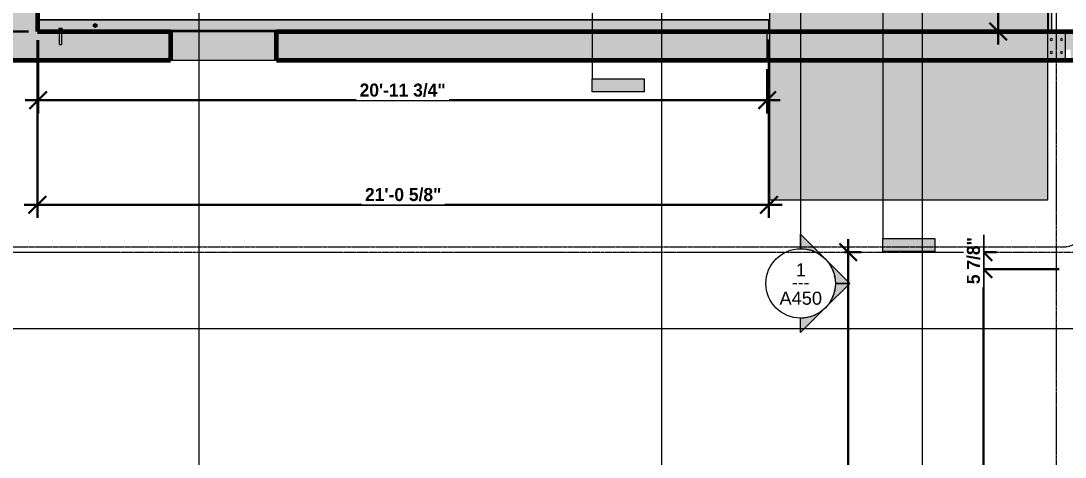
# Model space of a CAD drawing. Header units: inches. Extents: x -3252 to -1813, y 8136 to 9007.
# Drawn here: x -3070 to -2709.5, y 8555.7 to 8706.5 of the extents above; entities that cross this region are included whole.
import ezdxf

# ---------------------------------------------------------------- set-up
doc = ezdxf.new("R2010")
doc.units = ezdxf.units.IN
doc.header["$MEASUREMENT"] = 0
doc.linetypes.add('Dash Dot 3_16_', pattern=[0.3125, 0.1875, -0.0625, 0, -0.0625])
doc.linetypes.add('Grid Line 1_2_', pattern=[0.875, 0.5, -0.125, 0.125, -0.125])
for name, color, linetype, lineweight in [('A-ANNO-DIMS-1', 211, 'Continuous', 30), ('A-ANNO-SYMB-1', 150, 'Dash Dot 3_16_', 9), ('A-FLOR', 192, 'Continuous', 18), ('A-GENM', 5, 'Continuous', 9), ('G-ANNO-SYMB', 111, 'Continuous', 9), ('S-BEAM', 12, 'Continuous', 9), ('S-BEAM-2', 63, 'Continuous', 9), ('S-BEAM-3', 193, 'Continuous', 9), ('S-FNDN', 32, 'Continuous', 18), ('S-FNDN-3', 32, 'Continuous', 60), ('S-FSTN', 2, 'Continuous', 9), ('S-GRID-1', 1, 'Grid Line 1_2_', 9)]:
    doc.layers.add(name, color=color, linetype=linetype, lineweight=lineweight)
for name, color, linetype, lineweight, transparency in [('A-FLOR-1', 192, 'Continuous', 18, 0.4), ('S-FNDN-1', 32, 'Continuous', 18, 0.4), ('S-FNDN-2', 235, 'Continuous', 18, 0.4)]:
    doc.layers.add(name, color=color, linetype=linetype, lineweight=lineweight, transparency=transparency)
doc.styles.add('Arial_1', font='arial.ttf', dxfattribs={"height": 4.5})
doc.styles.add('Century Gothic', font='ufonts.com_century-gothic.ttf', dxfattribs={"height": 4.5})
doc.styles.add('Century Gothic_B', font='GOTHICB.TTF', dxfattribs={"height": 4.5})
doc.dimstyles.new('OD__1_16__Tol__', dxfattribs={"dimscale": 12, "dimtxt": 4.698757, "dimasz": 0.5, "dimexe": 0.375, "dimexo": 0.25, "dimgap": 0.0625, "dimtad": 1, "dimdec": 4, "dimrnd": 0.0625, "dimzin": 3, "dimdsep": 46, "dimlunit": 4, "dimtxsty": 'Century Gothic_B', "dimblk1": 'OBLIQUE', "dimblk2": 'OBLIQUE', "dimsah": 1, "dimcen": 0.09, "dimdle": 0.375, "dimazin": 0, "dimtfac": 1, "dimtdec": 4, "dimtix": 1, "dimtmove": 0, "dimatfit": 3, "dimfxl": 1, "dimtvp": 1, "dimtfill": 1, "dimfrac": 2, "dimtolj": 1, "dimtzin": 0, "dimlwd": 30, "dimlwe": 30, "dimarcsym": 2})
doc.dimstyles.new('OD__1__Tol__', dxfattribs={"dimscale": 12, "dimtxt": 4.698757, "dimasz": 0.5, "dimexe": 0.375, "dimexo": 0.25, "dimgap": 0.0625, "dimtad": 1, "dimdec": 0, "dimzin": 3, "dimdsep": 46, "dimlunit": 4, "dimtxsty": 'Century Gothic_B', "dimblk1": 'OBLIQUE', "dimblk2": 'OBLIQUE', "dimsah": 1, "dimcen": 0.09, "dimdle": 0.375, "dimazin": 0, "dimtfac": 1, "dimtdec": 4, "dimtix": 1, "dimtmove": 0, "dimatfit": 3, "dimfxl": 1, "dimtvp": 1, "dimtfill": 1, "dimfrac": 2, "dimtolj": 1, "dimtzin": 0, "dimlwd": 30, "dimlwe": 30, "dimarcsym": 2})

# ---------------------------------------------------------------- blocks, each defined once
blk = doc.blocks.new('L-Angle - L6X4X1_2-2285424-FRAMING - 1ST FLOOR')
at = {"layer": 'S-BEAM-2'}
for points in [[(-126.19, 2.52), (126.19, 2.52), (126.19, 3.02), (30.19, 2.96), (30.19, 3.02), (-126.19, 3.02), (-126.19, 2.87)], [(30.19, -0.98), (126.19, -0.98), (126.19, -0.48), (-126.19, -0.5), (-126.19, -0.98), (30.06, -0.98)]]:
    blk.add_hatch(color=256, dxfattribs=at).paths.add_polyline_path(points, flags=0)
h = blk.add_hatch(color=256, dxfattribs=at)
h.paths.add_polyline_path([(-126.19, 0.02), (126.19, 0.02), (126.19, 2.52), (-126.19, 2.52)], flags=0)
h.paths.add_polyline_path([(-106.44, 0.47), (-107, 0.79), (-107, 1.44), (-106.44, 1.76), (-105.88, 1.44), (-105.88, 0.79)], flags=0)
h = blk.add_hatch(color=256, dxfattribs=at)
h.paths.add_polyline_path([(-126.19, -0.48), (-119, -0.48), (-119, 0.02), (-126.19, 0.02), (-126.19, -0.33)], flags=0)
h.paths.add_polyline_path([(126.19, -0.48), (126.19, 0.02), (-117.88, 0.02), (-117.88, -0.48), (82.28, -0.48)], flags=0)
at = {"layer": 'S-BEAM'}
for p, q in [((-126.19, 3.02), (126.19, 3.02)), ((-126.19, 3.02), (-126.19, 2.52)), ((-126.06, 3.02), (-126.19, 3.02)), ((-126.19, 2.52), (-126.19, 0.02)), ((-126.19, 0.02), (-126.19, -0.48)), ((-66.06, 3.02), (-126.06, 3.02)), ((-65.94, 3.02), (-66.06, 3.02)), ((30.06, 3.02), (-65.94, 3.02)), ((30.19, 3.02), (30.06, 3.02)), ((126.19, 3.02), (30.19, 3.02)), ((126.19, 3.01), (126.19, 3.02)), ((126.19, 2.52), (126.19, 3.01)), ((126.19, 0.02), (126.19, 2.52)), ((126.19, -0.48), (126.19, 0.02)), ((-126.19, -0.48), (126.19, -0.48)), ((-126.19, -0.48), (-126.19, -0.98)), ((-80.44, -0.98), (-126.19, -0.98)), ((-43.81, -0.98), (-80.44, -0.98)), ((126.19, -0.98), (-43.81, -0.98)), ((126.19, -0.98), (126.19, -0.48))]:
    blk.add_line(p, q, dxfattribs=at)
blk = doc.blocks.new('051200 - Structural Steel Framing - Base Plate - 4 holes - 2-1954473-FRAMING - 1ST FLOOR')
at = {"layer": 'A-GENM'}
for centre, start, end in [((-1.25, 3.05), 0, 180), ((-1.25, 3.05), 180, 360), ((2.25, 3.05), 0, 180), ((2.25, 3.05), 180, 360), ((-1.25, -1.45), 0, 180), ((-1.25, -1.45), 180, 360), ((2.25, -1.45), 0, 180), ((2.25, -1.45), 180, 360)]:
    blk.add_arc(centre, 0.375, start, end, dxfattribs=at)
at = {"layer": 'S-BEAM'}
for p, q in [((-2.5, -4.2), (-2.5, 5.8)), ((-2.5, 5.8), (3.5, 5.8)), ((3.5, 5.8), (3.5, -4.2)), ((3.5, -4.2), (-2.5, -4.2))]:
    blk.add_line(p, q, dxfattribs=at)
blk = doc.blocks.new('LVL-Laminated Veneer Lumber - 1 1_8_ X 9 1_2_ RIM BOARD-2284239-FRAMING - 1ST FLOOR')
at = {"layer": 'S-BEAM-3'}
blk.add_hatch(color=256, dxfattribs=at).paths.add_polyline_path([(81.75, -0.56), (81.75, 0.56), (-82, 0.56), (-82, -0.56), (81, -0.56)], flags=0)
at = {"layer": 'S-BEAM'}
for p, q in [((-82.86, 0.56), (-82.86, -0.56)), ((-82.86, 0.56), (-82, 0.56)), ((-82, 0.56), (81.75, 0.56)), ((-82.86, -0.56), (-82, -0.56)), ((-82, -0.56), (81.75, -0.56))]:
    blk.add_line(p, q, dxfattribs=at)
blk = doc.blocks.new('050523 - W_P_C - Fastenings - Lag Bolt or Thru Bolt - 3_4_ x 5_-2254116-FRAMING - 1ST FLOOR')
at = {"layer": 'A-GENM'}
for points in [[(-3056.66, 8703.32), (-3056.34, 8703.32), (-3056.34, 8703.82), (-3056.9, 8703.82), (-3056.9, 8703.32)], [(-3056.01, 8703.32), (-3055.77, 8703.32), (-3055.77, 8703.82), (-3056.34, 8703.82), (-3056.34, 8703.32), (-3056.07, 8703.32)]]:
    blk.add_hatch(color=256, dxfattribs=at).paths.add_polyline_path(points, flags=0)
for p, q in [((-3056.34, 8703.82), (-3056.9, 8703.82)), ((-3056.9, 8703.82), (-3056.9, 8703.32)), ((-3055.77, 8703.82), (-3056.34, 8703.82)), ((-3056.34, 8703.82), (-3056.34, 8703.32)), ((-3055.77, 8703.82), (-3055.77, 8703.32))]:
    blk.add_line(p, q, dxfattribs=at)
at = {"layer": 'S-FSTN'}
for p, q in [((-3056.71, 8698.32), (-3056.71, 8702.82)), ((-3055.96, 8702.82), (-3055.96, 8698.32)), ((-3056.71, 8698.32), (-3055.96, 8698.32))]:
    blk.add_line(p, q, dxfattribs=at)
blk = doc.blocks.new('050523 - W_P_C - Fastenings - Lag Bolt or Thru Bolt - 3_4_ x 2_-2254118-FRAMING - 1ST FLOOR')
at = {"layer": 'A-GENM'}
blk.add_hatch(color=256, dxfattribs=at).paths.add_polyline_path([(0, 0.65), (0.56, 0.32), (0.56, -0.32), (0, -0.65), (-0.56, -0.32), (-0.56, 0.32)], flags=0)
for p, q in [((0, 0.65), (-0.56, 0.32)), ((-0.56, 0.32), (-0.56, -0.32)), ((0.56, 0.32), (0, 0.65)), ((0.56, -0.32), (0.56, 0.32)), ((-0.56, -0.32), (0, -0.65)), ((0, -0.65), (0.56, -0.32))]:
    blk.add_line(p, q, dxfattribs=at)
blk = doc.blocks.new('Section - Section Head - Filled-22785-FRAMING - 1ST FLOOR')
at = {"layer": 'G-ANNO-SYMB'}
h = blk.add_hatch(color=256, dxfattribs=at)
edge = h.paths.add_edge_path(flags=0)
edge.add_line((-0.4268, 0.1768), (-0.25, 0.3536))
edge.add_line((-0.25, 0.3536), (-0.25, 0.25))
edge.add_arc((-0.25, 0), 0.25, 90, 135)
h = blk.add_hatch(color=256, dxfattribs=at)
edge = h.paths.add_edge_path(flags=0)
edge.add_arc((-0.25, 0), 0.25, 45, 90)
edge.add_line((-0.25, 0.25), (-0.25, 0.3536))
edge.add_line((-0.25, 0.3536), (-0.0732, 0.1768))
h = blk.add_hatch(color=256, dxfattribs=at)
edge = h.paths.add_edge_path(flags=0)
edge.add_arc((-0.25, 0), 0.2503, 137.9216, 180)
edge.add_line((-0.5003, 0), (-0.6036, 0))
edge.add_line((-0.6036, 0), (-0.4358, 0.1678))
h = blk.add_hatch(color=256, dxfattribs=at)
edge = h.paths.add_edge_path(flags=0)
edge.add_line((-0.0642, 0.1678), (0.1036, 0))
edge.add_line((0.1036, 0), (0.0003, 0))
edge.add_arc((-0.25, 0), 0.2503, 0, 42.0784)
for p, q in [((-0.25, 0.3536), (-0.4268, 0.1768)), ((-0.25, 0.25), (-0.25, 0.3536)), ((-0.0732, 0.1768), (-0.25, 0.3536)), ((-0.25, 0.3536), (-0.25, 0.25)), ((-0.4358, 0.1678), (-0.6036, 0)), ((0.1036, 0), (-0.0642, 0.1678)), ((-0.6036, 0), (-0.5003, 0)), ((0.0003, 0), (0.1036, 0))]:
    blk.add_line(p, q, dxfattribs=at)
for centre, radius, start, end in [((-0.2503, 0), 0.25, 360, 180), ((-0.25, 0), 0.25, 90, 135), ((-0.25, 0), 0.25, 45, 90), ((-0.25, 0), 0.2503, 137.9216, 180), ((-0.25, 0), 0.2503, 0, 42.0784), ((-0.2503, 0), 0.25, 180, 360)]:
    blk.add_arc(centre, radius, start, end, dxfattribs=at)
blk = doc.blocks.new('_Oblique')
at = {"color": 0, "linetype": 'ByBlock', "lineweight": -2}
blk.add_line((-0.5, -0.5), (0.5, 0.5), dxfattribs=at)
blk = doc.blocks.new('DIMBLOCK1-FRAMING - 1ST FLOOR')
at = {"layer": 'A-ANNO-DIMS-1', "color": 0, "lineweight": 30, "transparency": 16777216}
for p, q in [((-2784.42, 8430.07), (-2784.42, 8631.07)), ((-2785.66, 8626.57), (-2779.92, 8626.57)), ((-2785.66, 8434.57), (-2779.92, 8434.57))]:
    blk.add_line(p, q, dxfattribs=at)
at = {"layer": 'Defpoints', "color": 0, "transparency": 16777216}
for p in [(-2788.66, 8626.57), (-2784.42, 8626.57), (-2788.66, 8434.57)]:
    blk.add_point(p, dxfattribs=at)
at = {"layer": 'A-ANNO-DIMS-1', "color": 0, "lineweight": 30, "transparency": 16777216, "xscale": 5.999999999999999, "yscale": 5.999999999999999, "zscale": 5.999999999999999}
for p, rotation in [((-2784.42, 8626.57), 90), ((-2784.42, 8434.57), 270)]:
    blk.add_blockref('_Oblique', p, dxfattribs=dict(at, rotation=rotation))
at = {"layer": 'A-ANNO-DIMS-1', "color": 0, "transparency": 16777216, "insert": (-2787.53, 8530.57), "char_height": 4.5, "attachment_point": 5, "rotation": 90, "style": 'Century Gothic_B', "bg_fill": 3, "box_fill_scale": 1.25, "bg_fill_color": 256, "bg_fill_true_color": 13158600, "bg_fill_transparency": 0}
blk.add_mtext('\\A1;16\'-0"', dxfattribs=at)
blk = doc.blocks.new('DIMBLOCK6-FRAMING - 1ST FLOOR')
at = {"layer": 'A-ANNO-DIMS-1', "color": 0, "lineweight": 30, "transparency": 16777216}
for p, q in [((-2732.62, 8698.32), (-2732.62, 8871.07)), ((-2733.86, 8866.57), (-2728.12, 8866.57)), ((-2733.86, 8702.82), (-2728.12, 8702.82))]:
    blk.add_line(p, q, dxfattribs=at)
at = {"layer": 'Defpoints', "color": 0, "transparency": 16777216}
for p in [(-2736.86, 8866.57), (-2732.62, 8866.57), (-2736.86, 8702.82)]:
    blk.add_point(p, dxfattribs=at)
at = {"layer": 'A-ANNO-DIMS-1', "color": 0, "lineweight": 30, "transparency": 16777216, "xscale": 5.999999999999999, "yscale": 5.999999999999999, "zscale": 5.999999999999999}
for p, rotation in [((-2732.62, 8866.57), 90), ((-2732.62, 8702.82), 270)]:
    blk.add_blockref('_Oblique', p, dxfattribs=dict(at, rotation=rotation))
at = {"layer": 'A-ANNO-DIMS-1', "color": 0, "transparency": 16777216, "insert": (-2736.08, 8784.69), "char_height": 4.5, "attachment_point": 5, "rotation": 90, "style": 'Century Gothic_B', "bg_fill": 3, "box_fill_scale": 1.25, "bg_fill_color": 256, "bg_fill_true_color": 13158600, "bg_fill_transparency": 0}
blk.add_mtext('\\A1;13\'-7 3/4"', dxfattribs=at)
blk = doc.blocks.new('DIMBLOCK13-FRAMING - 1ST FLOOR')
at = {"layer": 'A-ANNO-DIMS-1', "color": 0, "lineweight": 30, "transparency": 16777216}
for p, q in [((-2737.61, 8422.38), (-2737.61, 8625.18)), ((-2711.46, 8620.68), (-2742.11, 8620.68)), ((-2711.46, 8426.88), (-2742.11, 8426.88))]:
    blk.add_line(p, q, dxfattribs=at)
at = {"layer": 'Defpoints', "color": 0, "transparency": 16777216}
for p in [(-2737.61, 8620.68), (-2708.46, 8620.68), (-2708.46, 8426.88)]:
    blk.add_point(p, dxfattribs=at)
at = {"layer": 'A-ANNO-DIMS-1', "color": 0, "lineweight": 30, "transparency": 16777216, "xscale": 5.999999999999999, "yscale": 5.999999999999999, "zscale": 5.999999999999999}
for p, rotation in [((-2737.61, 8620.68), 90), ((-2737.61, 8426.88), 270)]:
    blk.add_blockref('_Oblique', p, dxfattribs=dict(at, rotation=rotation))
at = {"layer": 'A-ANNO-DIMS-1', "color": 0, "transparency": 16777216, "insert": (-2741.07, 8523.78), "char_height": 4.5, "attachment_point": 5, "rotation": 90, "style": 'Century Gothic_B', "bg_fill": 3, "box_fill_scale": 1.25, "bg_fill_color": 256, "bg_fill_true_color": 13158600, "bg_fill_transparency": 0}
blk.add_mtext('\\A1;16\'-1 13/16"', dxfattribs=at)
blk = doc.blocks.new('DIMBLOCK14-FRAMING - 1ST FLOOR')
at = {"layer": 'A-ANNO-DIMS-1', "color": 0, "lineweight": 30, "transparency": 16777216}
for p, q in [((-2737.61, 8626.57), (-2737.61, 8632.57)), ((-2738.85, 8626.57), (-2733.11, 8626.57)), ((-2737.61, 8620.68), (-2737.61, 8626.57)), ((-2711.46, 8620.68), (-2742.11, 8620.68)), ((-2737.61, 8620.68), (-2737.61, 8614.68))]:
    blk.add_line(p, q, dxfattribs=at)
at = {"layer": 'Defpoints', "color": 0, "transparency": 16777216}
blk.add_point((-2708.46, 8620.68), dxfattribs=at)
at = {"layer": 'A-ANNO-DIMS-1', "color": 0, "lineweight": 30, "transparency": 16777216, "xscale": 5.999999999999999, "yscale": 5.999999999999999, "zscale": 5.999999999999999}
for p, rotation in [((-2737.61, 8626.57), 270), ((-2737.61, 8620.68), 90)]:
    blk.add_blockref('_Oblique', p, dxfattribs=dict(at, rotation=rotation))
at = {"layer": 'A-ANNO-DIMS-1', "color": 0, "transparency": 16777216, "insert": (-2741.07, 8623.62), "char_height": 4.5, "attachment_point": 5, "rotation": 90, "style": 'Century Gothic_B', "bg_fill": 3, "box_fill_scale": 1.25, "bg_fill_color": 256, "bg_fill_true_color": 13158600, "bg_fill_transparency": 0}
blk.add_mtext('\\A1;5 7/8"', dxfattribs=at)
at = {"layer": 'Defpoints', "color": 0, "transparency": 16777216}
for p in [(-2741.85, 8626.57), (-2737.61, 8626.57)]:
    blk.add_point(p, dxfattribs=at)
blk = doc.blocks.new('DIMBLOCK16-FRAMING - 1ST FLOOR')
at = {"layer": 'A-ANNO-DIMS-1', "color": 0, "lineweight": 30, "transparency": 16777216}
for p, q in [((-3064.09, 8699.82), (-3064.09, 8674.55)), ((-2812.34, 8689.82), (-2812.34, 8674.55)), ((-2807.84, 8679.05), (-3068.59, 8679.05))]:
    blk.add_line(p, q, dxfattribs=at)
at = {"layer": 'Defpoints', "color": 0, "transparency": 16777216}
for p in [(-3064.09, 8702.82), (-2812.34, 8692.82), (-3064.09, 8679.05)]:
    blk.add_point(p, dxfattribs=at)
at = {"layer": 'A-ANNO-DIMS-1', "color": 0, "lineweight": 30, "transparency": 16777216, "xscale": 5.999999999999999, "yscale": 5.999999999999999, "zscale": 5.999999999999999, "rotation": 180}
blk.add_blockref('_Oblique', (-3064.09, 8679.05), dxfattribs=at)
at = {"layer": 'A-ANNO-DIMS-1', "color": 0, "lineweight": 30, "transparency": 16777216, "xscale": 5.999999999999999, "yscale": 5.999999999999999, "zscale": 5.999999999999999}
blk.add_blockref('_Oblique', (-2812.34, 8679.05), dxfattribs=at)
at = {"layer": 'A-ANNO-DIMS-1', "color": 0, "transparency": 16777216, "insert": (-2938.21, 8682.52), "char_height": 4.5, "attachment_point": 5, "style": 'Century Gothic_B', "bg_fill": 3, "box_fill_scale": 1.25, "bg_fill_color": 256, "bg_fill_true_color": 13158600, "bg_fill_transparency": 0}
blk.add_mtext('\\A1;20\'-11 3/4"', dxfattribs=at)
blk = doc.blocks.new('DIMBLOCK17-FRAMING - 1ST FLOOR')
at = {"layer": 'A-ANNO-DIMS-1', "color": 0, "lineweight": 30, "transparency": 16777216}
for p, q in [((-3064.34, 8699.82), (-3064.34, 8638.45)), ((-2811.71, 8700.07), (-2811.71, 8638.45)), ((-2807.21, 8642.95), (-3068.84, 8642.95))]:
    blk.add_line(p, q, dxfattribs=at)
at = {"layer": 'Defpoints', "color": 0, "transparency": 16777216}
for p in [(-3064.34, 8702.82), (-2811.71, 8703.07), (-3064.34, 8642.95)]:
    blk.add_point(p, dxfattribs=at)
at = {"layer": 'A-ANNO-DIMS-1', "color": 0, "lineweight": 30, "transparency": 16777216, "xscale": 5.999999999999999, "yscale": 5.999999999999999, "zscale": 5.999999999999999, "rotation": 180}
blk.add_blockref('_Oblique', (-3064.34, 8642.95), dxfattribs=at)
at = {"layer": 'A-ANNO-DIMS-1', "color": 0, "lineweight": 30, "transparency": 16777216, "xscale": 5.999999999999999, "yscale": 5.999999999999999, "zscale": 5.999999999999999}
blk.add_blockref('_Oblique', (-2811.71, 8642.95), dxfattribs=at)
at = {"layer": 'A-ANNO-DIMS-1', "color": 0, "transparency": 16777216, "insert": (-2938.02, 8646.41), "char_height": 4.5, "attachment_point": 5, "style": 'Century Gothic_B', "bg_fill": 3, "box_fill_scale": 1.25, "bg_fill_color": 256, "bg_fill_true_color": 13158600, "bg_fill_transparency": 0}
blk.add_mtext('\\A1;21\'-0 5/8"', dxfattribs=at)
blk = doc.blocks.new('DIMBLOCK18-FRAMING - 1ST FLOOR')
at = {"layer": 'A-ANNO-DIMS-1', "color": 0, "lineweight": 30, "transparency": 16777216}
for p, q in [((-3092.22, 8698.32), (-3092.22, 8871.07)), ((-3067.34, 8866.57), (-3096.72, 8866.57)), ((-3067.34, 8702.82), (-3096.72, 8702.82))]:
    blk.add_line(p, q, dxfattribs=at)
at = {"layer": 'Defpoints', "color": 0, "transparency": 16777216}
for p in [(-3092.22, 8866.57), (-3064.34, 8866.57), (-3064.34, 8702.82)]:
    blk.add_point(p, dxfattribs=at)
at = {"layer": 'A-ANNO-DIMS-1', "color": 0, "lineweight": 30, "transparency": 16777216, "xscale": 5.999999999999999, "yscale": 5.999999999999999, "zscale": 5.999999999999999}
for p, rotation in [((-3092.22, 8866.57), 90), ((-3092.22, 8702.82), 270)]:
    blk.add_blockref('_Oblique', p, dxfattribs=dict(at, rotation=rotation))
at = {"layer": 'A-ANNO-DIMS-1', "color": 0, "transparency": 16777216, "insert": (-3095.68, 8784.69), "char_height": 4.5, "attachment_point": 5, "rotation": 90, "style": 'Century Gothic_B', "bg_fill": 3, "box_fill_scale": 1.25, "bg_fill_color": 256, "bg_fill_true_color": 13158600, "bg_fill_transparency": 0}
blk.add_mtext('\\A1;13\'-7 3/4"', dxfattribs=at)
blk = doc.blocks.new('Detail View - 3_32_ x 3_8_-54337-FRAMING - 1ST FLOOR')
at = {"layer": 'G-ANNO-SYMB'}
blk.add_hatch(color=256, dxfattribs=at).paths.add_polyline_path([(0, 0.375), (0, 0), (-0.09375, 0), (-0.09375, 0.375)], flags=0)
for p, q in [((0, 0.375), (-0.09375, 0.375)), ((-0.09375, 0.375), (-0.09375, 0)), ((0, 0), (0, 0.375)), ((-0.09375, 0), (0, 0))]:
    blk.add_line(p, q, dxfattribs=at)
blk = doc.blocks.new('Section - 3_32_ x 3_8_-54337-FRAMING - 1ST FLOOR')
at = {"layer": 'G-ANNO-SYMB'}
blk.add_hatch(color=256, dxfattribs=at).paths.add_polyline_path([(0, 0.375), (0, 0), (-0.09375, 0), (-0.09375, 0.375)], flags=0)
for p, q in [((0, 0.375), (-0.09375, 0.375)), ((-0.09375, 0.375), (-0.09375, 0)), ((0, 0), (0, 0.375)), ((-0.09375, 0), (0, 0))]:
    blk.add_line(p, q, dxfattribs=at)

msp = doc.modelspace()

# ---------------------------------------------------------------- hatches: boundary and pattern name
at = {"layer": 'A-FLOR-1'}
h = msp.add_hatch(color=256, dxfattribs=at)
h.paths.add_polyline_path([(-2811.58668, 8644.56938), (-2715.58668, 8644.56938), (-2715.58668, 8692.81938), (-2811.58668, 8692.81938)], flags=0)
h.paths.add_polyline_path([(-2715.58668, 8702.81938), (-2715.58668, 8866.31938), (-2718.33668, 8866.30422), (-2718.33668, 8862.56938), (-2811.58668, 8862.56938), (-2811.58668, 8702.81938), (-2719.40322, 8702.81938)], flags=0)
msp.add_hatch(color=256, dxfattribs=at).paths.add_polyline_path([(-2728.4846, 8692.81938), (-2715.58668, 8692.81938), (-2715.58668, 8702.81938), (-2811.58668, 8702.81938), (-2811.58668, 8692.81938), (-2746.64737, 8692.81938)], flags=0)
at = {"layer": 'S-FNDN-1'}
h = msp.add_hatch(color=256, dxfattribs=at)
h.paths.add_polyline_path([(-3074.33668, 8692.81938), (-3064.33668, 8692.81938), (-3064.33668, 8725.31938), (-3074.33668, 8725.31938), (-3074.33668, 8702.81938)], flags=0)
h.paths.add_polyline_path([(-3074.33668, 8843.81938), (-3064.33668, 8843.81938), (-3064.33668, 8876.56938), (-3074.33668, 8876.56938), (-3074.33668, 8856.29567)], flags=0)
h = msp.add_hatch(color=256, dxfattribs=at)
h.paths.add_polyline_path([(-3064.33668, 8692.81938), (-3018.33668, 8692.81938), (-3018.33668, 8702.81938), (-3055.96168, 8702.81938), (-3055.97446, 8698.31938), (-3056.71168, 8698.31938), (-3056.71168, 8702.81938), (-3064.33668, 8702.81938), (-3064.33668, 8698.31938)], flags=0)
h.paths.add_polyline_path([(-2620.33668, 8692.81938), (-2620.33668, 8696.44438), (-2621.96168, 8696.44438), (-2621.96168, 8692.81938)], flags=0)
h.paths.add_polyline_path([(-2627.21168, 8692.81938), (-2627.21168, 8700.56938), (-2621.96168, 8700.56938), (-2621.96168, 8699.94438), (-2620.33668, 8699.94438), (-2620.33668, 8702.81938), (-2657.08668, 8702.81938), (-2657.08668, 8699.94438), (-2645.08668, 8699.94438), (-2645.08668, 8696.44438), (-2655.95262, 8696.44438), (-2655.95262, 8692.81938), (-2641.70262, 8692.81938), (-2641.70262, 8696.56938), (-2639.95262, 8696.56938), (-2639.95262, 8692.81938), (-2637.67074, 8692.81938)], flags=0)
h.paths.add_polyline_path([(-2907.71168, 8692.81938), (-2811.58668, 8692.81938), (-2811.58668, 8702.81938), (-2981.71168, 8702.81938), (-2981.71168, 8692.81938), (-2907.83668, 8692.81938)], flags=0)
h.paths.add_polyline_path([(-2715.58668, 8692.81938), (-2715.46168, 8692.81938), (-2715.46168, 8702.81938), (-2715.58668, 8702.81938), (-2715.58668, 8693.57893)], flags=0)
h.paths.add_polyline_path([(-2709.46168, 8692.81938), (-2709.33668, 8692.81938), (-2709.33668, 8696.56938), (-2707.58668, 8696.56938), (-2707.58668, 8692.81938), (-2705.70262, 8692.81938), (-2705.70262, 8696.56938), (-2703.95262, 8696.56938), (-2703.95262, 8692.81938), (-2693.71168, 8692.81938), (-2693.71168, 8696.44438), (-2697.32762, 8696.44438), (-2697.32762, 8699.94438), (-2693.71168, 8699.94438), (-2693.71168, 8702.81938), (-2709.46168, 8702.81938), (-2709.46168, 8693.36626)], flags=0)
h = msp.add_hatch(color=256, dxfattribs=at)
h.paths.add_polyline_path([(-2710.71168, 8695.19438), (-2710.61463, 8695.20716), (-2710.52418, 8695.24462), (-2710.44652, 8695.30422), (-2710.38692, 8695.38188), (-2710.34946, 8695.47232), (-2710.33668, 8695.56938), (-2710.34946, 8695.66644), (-2710.38692, 8695.75688), (-2710.44652, 8695.83455), (-2710.52418, 8695.89414), (-2710.61463, 8695.9316), (-2710.71168, 8695.94438), (-2710.80874, 8695.9316), (-2710.89918, 8695.89414), (-2710.97685, 8695.83455), (-2711.03644, 8695.75688), (-2711.07391, 8695.66644), (-2711.08526, 8695.55855), (-2711.07391, 8695.47232), (-2711.03644, 8695.38188), (-2710.97685, 8695.30422), (-2710.89918, 8695.24462), (-2710.80874, 8695.20716)], flags=0)
h.paths.add_polyline_path([(-2714.21168, 8695.19438), (-2714.11463, 8695.20716), (-2714.02418, 8695.24462), (-2713.94652, 8695.30422), (-2713.88692, 8695.38188), (-2713.84946, 8695.47232), (-2713.83668, 8695.56938), (-2713.84946, 8695.66644), (-2713.88692, 8695.75688), (-2713.94652, 8695.83455), (-2714.02418, 8695.89414), (-2714.11463, 8695.9316), (-2714.21168, 8695.94438), (-2714.30874, 8695.9316), (-2714.39918, 8695.89414), (-2714.47685, 8695.83455), (-2714.53644, 8695.75688), (-2714.57391, 8695.66644), (-2714.58668, 8695.56938), (-2714.57391, 8695.47232), (-2714.53644, 8695.38188), (-2714.47685, 8695.30422), (-2714.39918, 8695.24462), (-2714.30874, 8695.20716)], flags=0)
h.paths.add_polyline_path([(-3056.33668, 8698.31938), (-3055.96168, 8698.31938), (-3055.97446, 8702.81938), (-3056.71168, 8702.81938), (-3056.69891, 8698.31938), (-3056.43374, 8698.31938)], flags=0)
h.paths.add_polyline_path([(-2710.71168, 8699.69438), (-2710.61463, 8699.70716), (-2710.52418, 8699.74462), (-2710.40302, 8699.86091), (-2710.38692, 8699.88188), (-2710.34946, 8699.97232), (-2710.33668, 8700.06938), (-2710.34946, 8700.16644), (-2710.38692, 8700.25688), (-2710.44652, 8700.33455), (-2710.52418, 8700.39414), (-2710.61463, 8700.4316), (-2710.71168, 8700.44438), (-2710.80874, 8700.4316), (-2710.89918, 8700.39414), (-2710.97685, 8700.33455), (-2711.03644, 8700.25688), (-2711.07391, 8700.16644), (-2711.08668, 8700.06938), (-2711.07391, 8699.97232), (-2711.03644, 8699.88188), (-2710.97685, 8699.80422), (-2710.89918, 8699.74462), (-2710.80874, 8699.70716)], flags=0)
h.paths.add_polyline_path([(-2714.21168, 8699.69438), (-2714.11463, 8699.70716), (-2714.02418, 8699.74462), (-2713.94652, 8699.80422), (-2713.88692, 8699.88188), (-2713.84946, 8699.97232), (-2713.83668, 8700.06938), (-2713.84946, 8700.16644), (-2713.88692, 8700.25688), (-2713.94652, 8700.33455), (-2714.02418, 8700.39414), (-2714.11463, 8700.4316), (-2714.21168, 8700.44438), (-2714.30874, 8700.4316), (-2714.39918, 8700.39414), (-2714.47685, 8700.33455), (-2714.53644, 8700.25688), (-2714.57391, 8700.16644), (-2714.58668, 8700.06938), (-2714.57391, 8699.97232), (-2714.53644, 8699.88188), (-2714.47685, 8699.80422), (-2714.39918, 8699.74462), (-2714.30874, 8699.70716)], flags=0)
h = msp.add_hatch(color=256, dxfattribs=at)
h.paths.add_polyline_path([(-2709.46168, 8692.81938), (-2709.46168, 8702.81938), (-2715.46168, 8702.81938), (-2715.46168, 8692.81938), (-2710.32183, 8692.81938)], flags=0)
h.paths.add_polyline_path([(-2710.71168, 8695.19438), (-2710.80874, 8695.20716), (-2710.89918, 8695.24462), (-2710.97685, 8695.30422), (-2711.03644, 8695.38188), (-2711.07391, 8695.47232), (-2711.08668, 8695.56938), (-2711.07391, 8695.66644), (-2711.03644, 8695.75688), (-2710.97685, 8695.83455), (-2710.89918, 8695.89414), (-2710.80874, 8695.9316), (-2710.71168, 8695.94438), (-2710.61463, 8695.9316), (-2710.52418, 8695.89414), (-2710.44652, 8695.83455), (-2710.38692, 8695.75688), (-2710.34946, 8695.66644), (-2710.33668, 8695.56938), (-2710.34946, 8695.47232), (-2710.38692, 8695.38188), (-2710.44652, 8695.30422), (-2710.52418, 8695.24462), (-2710.61463, 8695.20716)], flags=0)
h.paths.add_polyline_path([(-2714.21168, 8695.19438), (-2714.30874, 8695.20716), (-2714.39918, 8695.24462), (-2714.47685, 8695.30422), (-2714.53644, 8695.38188), (-2714.57391, 8695.47232), (-2714.58668, 8695.56938), (-2714.57391, 8695.66644), (-2714.53644, 8695.75688), (-2714.47685, 8695.83455), (-2714.39918, 8695.89414), (-2714.30874, 8695.9316), (-2714.21168, 8695.94438), (-2714.11463, 8695.9316), (-2714.02418, 8695.89414), (-2713.94652, 8695.83455), (-2713.88692, 8695.75688), (-2713.84946, 8695.66644), (-2713.83668, 8695.56938), (-2713.84946, 8695.47232), (-2713.88692, 8695.38188), (-2713.94652, 8695.30422), (-2714.02418, 8695.24462), (-2714.11463, 8695.20716)], flags=0)
h.paths.add_polyline_path([(-2710.71168, 8699.69438), (-2710.80874, 8699.70716), (-2710.89918, 8699.74462), (-2710.97685, 8699.80422), (-2711.03644, 8699.88188), (-2711.07391, 8699.97232), (-2711.08668, 8700.06938), (-2711.07391, 8700.16644), (-2711.03644, 8700.25688), (-2710.97685, 8700.33455), (-2710.89918, 8700.39414), (-2710.80874, 8700.4316), (-2710.71168, 8700.44438), (-2710.61463, 8700.4316), (-2710.52418, 8700.39414), (-2710.44652, 8700.33455), (-2710.38692, 8700.25688), (-2710.34946, 8700.16644), (-2710.33668, 8700.06938), (-2710.34946, 8699.97232), (-2710.40302, 8699.86091), (-2710.44652, 8699.80422), (-2710.52418, 8699.74462), (-2710.61463, 8699.70716)], flags=0)
h.paths.add_polyline_path([(-2714.21168, 8699.69438), (-2714.30874, 8699.70716), (-2714.39918, 8699.74462), (-2714.47685, 8699.80422), (-2714.53644, 8699.88188), (-2714.57391, 8699.97232), (-2714.58668, 8700.06938), (-2714.57391, 8700.16644), (-2714.53644, 8700.25688), (-2714.47685, 8700.33455), (-2714.39918, 8700.39414), (-2714.30874, 8700.4316), (-2714.21168, 8700.44438), (-2714.11463, 8700.4316), (-2714.02418, 8700.39414), (-2713.94652, 8700.33455), (-2713.88692, 8700.25688), (-2713.84946, 8700.16644), (-2713.83668, 8700.06938), (-2713.84946, 8699.97232), (-2713.88692, 8699.88188), (-2713.94652, 8699.80422), (-2714.02418, 8699.74462), (-2714.11463, 8699.70716)], flags=0)
at = {"layer": 'S-FNDN-2'}
msp.add_hatch(color=256, dxfattribs=at).paths.add_polyline_path([(-3003.83668, 8692.81938), (-2981.71168, 8692.81938), (-2981.71168, 8702.81938), (-3018.33668, 8702.81938), (-3018.33668, 8692.81938), (-3003.96168, 8692.81938)], flags=0)

# ---------------------------------------------------------------- linework, layer by layer
at = {"layer": 'A-FLOR'}
for p, q in [((-2715.58668, 8866.31938), (-2715.58668, 8644.56938)), ((-2811.58668, 8862.58148), (-2811.58668, 8644.56938)), ((-2715.58668, 8644.56938), (-2811.58668, 8644.56938))]:
    msp.add_line(p, q, dxfattribs=at)
at = {"layer": 'G-ANNO-SYMB'}
for p, q in [((-3008.54874, 8968.13152), (-3008.54874, 8164.51398)), ((-3008.54874, 8968.13152), (-3008.54874, 8164.51398)), ((-2848.79874, 8968.13152), (-2848.79874, 8164.51398)), ((-2758.79874, 8968.13152), (-2758.79874, 8164.51398)), ((-2772.44733, 8908.09211), (-2772.44733, 8631.30239)), ((-2800.79874, 8769.60162), (-2800.79874, 8627.75652)), ((-3223.11872, 8600.16698), (-1841.83929, 8600.16698))]:
    msp.add_line(p, q, dxfattribs=at)
at = {"layer": 'S-FNDN'}
for p, q in [((-3018.33668, 8702.81938), (-2981.71168, 8702.81938)), ((-2812.33668, 8692.81938), (-2812.33668, 8702.81938)), ((-2693.46168, 8692.81938), (-3018.33668, 8692.81938))]:
    msp.add_line(p, q, dxfattribs=at)
at = {"layer": 'S-FNDN-3'}
for p, q in [((-3064.33668, 8725.31938), (-3064.33668, 8702.81938)), ((-3064.33668, 8702.81938), (-3018.33668, 8702.81938)), ((-3018.33668, 8702.81938), (-3018.33668, 8692.81938)), ((-2981.71168, 8702.81938), (-2693.71168, 8702.81938)), ((-2981.71168, 8692.81938), (-2981.71168, 8702.81938)), ((-3018.33668, 8692.81938), (-3074.33668, 8692.81938)), ((-2693.71168, 8692.81938), (-2981.71168, 8692.81938))]:
    msp.add_line(p, q, dxfattribs=at)
at = {"layer": 'S-GRID-1'}
msp.add_line((-3194.57025, 8626.56938), (-1935.47917, 8626.56938), dxfattribs=at)

# ---------------------------------------------------------------- block references
at = {"layer": 'G-ANNO-SYMB', "extrusion": (0, 0, -1), "xscale": 47.99999999999997, "yscale": 47.99999999999997, "zscale": 47.99999999999997, "rotation": 90.00000000000064}
for name, p in [('Section - Section Head - Filled-22785-FRAMING - 1ST FLOOR', (2800.79874, 8627.75652)), ('Detail View - 3_32_ x 3_8_-54337-FRAMING - 1ST FLOOR', (2772.44733, 8631.30239))]:
    msp.add_blockref(name, p, dxfattribs=at)
at = {"layer": 'S-BEAM'}
for name, p, rotation in [('LVL-Laminated Veneer Lumber - 1 1_8_ X 9 1_2_ RIM BOARD-2284239-FRAMING - 1ST FLOOR', (-2714.77418, 8784.56938), 269.9999999999999), ('051200 - Structural Steel Framing - Base Plate - 4 holes - 2-1954473-FRAMING - 1ST FLOOR', (-2711.96157, 8698.62118), 180)]:
    msp.add_blockref(name, p, dxfattribs=dict(at, rotation=rotation))
msp.add_blockref('L-Angle - L6X4X1_2-2285424-FRAMING - 1ST FLOOR', (-2937.89918, 8703.80038), dxfattribs=at)
at = {"layer": 'S-FSTN', "extrusion": (0, 0, -1), "rotation": 180}
msp.add_blockref('050523 - W_P_C - Fastenings - Lag Bolt or Thru Bolt - 3_4_ x 2_-2254118-FRAMING - 1ST FLOOR', (3044.33668, 8704.91557), dxfattribs=at)
at = {"layer": 'S-FSTN'}
msp.add_blockref('050523 - W_P_C - Fastenings - Lag Bolt or Thru Bolt - 3_4_ x 5_-2254116-FRAMING - 1ST FLOOR', (0, 0), dxfattribs=at)

# ---------------------------------------------------------------- texts
at = {"layer": 'G-ANNO-SYMB', "char_height": 4.5, "attachment_point": 1}
for s, insert, width, style in [('1', (-2802.45923, 8622.71084), 4.242, 'Arial_1'), ('---', (-2803.78488, 8618.4575), 7.7265, 'Century Gothic'), ('A450', (-2808.08127, 8612.89272), 17.877, 'Arial_1')]:
    msp.add_mtext(s, dxfattribs=dict(at, insert=insert, width=width, style=style))

# ---------------------------------------------------------------- next in the draw order: dimensions: what is measured, and where the dimension line sits
at = {"layer": 'A-ANNO-DIMS-1'}
for base, p1, p2, dimstyle, override, picture, middle in [((-2732.6185, 8866.56938), (-2736.86114, 8702.81938), (-2736.86114, 8866.56938), 'OD__1_16__Tol__', {"dimpost": '<>', "dimfxl": 163.75}, 'DIMBLOCK6-FRAMING - 1ST FLOOR', (-2736.08349, 8784.69438)), ((-2784.4161, 8626.56938), (-2788.65874, 8434.56938), (-2788.65874, 8626.56938), 'OD__1__Tol__', {"dimpost": '<>', "dimfxl": 192}, 'DIMBLOCK1-FRAMING - 1ST FLOOR', (-2787.52929, 8530.56938)), ((-2737.60828, 8620.67938), (-2708.46168, 8426.88188), (-2708.46168, 8620.67938), 'OD__1_16__Tol__', {"dimpost": '<>', "dimfxl": 193.7975}, 'DIMBLOCK13-FRAMING - 1ST FLOOR', (-2741.07327, 8523.78063))]:
    dim = msp.add_linear_dim(base=base, p1=p1, p2=p2, angle=90, dimstyle=dimstyle, override=override, dxfattribs=at)
    dim.commit()
    dim.dimension.update_dxf_attribs({"geometry": picture, "text_midpoint": middle})
dim = msp.add_linear_dim(base=(-3064.08668, 8679.05123), p1=(-2812.33668, 8692.81938), p2=(-3064.08668, 8702.81938), dimstyle='OD__1_16__Tol__', override={"dimpost": '<>', "dimfxl": 251.948531}, dxfattribs=at)
dim.commit()
dim.dimension.update_dxf_attribs({"geometry": 'DIMBLOCK16-FRAMING - 1ST FLOOR', "text_midpoint": (-2938.21168, 8682.51622)})

# ---------------------------------------------------------------- next in the draw order: dimensions: what is measured, and where the dimension line sits
dim = msp.add_linear_dim(base=(-3064.33668, 8642.94571), p1=(-2811.71168, 8703.06938), p2=(-3064.33668, 8702.81938), dimstyle='OD__1_16__Tol__', override={"dimpost": '<>', "dimfxl": 252.625124}, dxfattribs=at)
dim.commit()
dim.dimension.update_dxf_attribs({"geometry": 'DIMBLOCK17-FRAMING - 1ST FLOOR', "text_midpoint": (-2938.02418, 8646.4107)})
dim = msp.add_linear_dim(base=(-2737.60828, 8626.56938), p1=(-2708.46168, 8620.67938), p2=(-2741.85092, 8626.56938), angle=90, dimstyle='OD__1_16__Tol__', override={"dimpost": '<>', "dimfxl": 33.904766}, dxfattribs=at)
dim.commit()
dim.dimension.update_dxf_attribs({"geometry": 'DIMBLOCK14-FRAMING - 1ST FLOOR', "text_midpoint": (-2741.07327, 8623.62438)})

# ---------------------------------------------------------------- next in the draw order: linework, layer by layer
at = {"layer": 'A-ANNO-SYMB-1'}
msp.add_line((-3091.13035, 8628.43654), (-2709.5695, 8628.43654), dxfattribs=at)
msp.add_arc((-2709.5695, 8634.43654), 6, 270, 0, dxfattribs=at)
at = {"layer": 'G-ANNO-SYMB'}
msp.add_line((-2872.79874, 8885.98396), (-2872.79874, 8686.50038), dxfattribs=at)
at = {"layer": 'S-GRID-1'}
msp.add_line((-2712.46168, 8237.20435), (-2712.46168, 8982.86965), dxfattribs=at)

# ---------------------------------------------------------------- next in the draw order: block references
at = {"layer": 'G-ANNO-SYMB', "extrusion": (0, 0, -1), "xscale": 47.99999999999997, "yscale": 47.99999999999997, "zscale": 47.99999999999997, "rotation": 90.00000000000064}
msp.add_blockref('Section - 3_32_ x 3_8_-54337-FRAMING - 1ST FLOOR', (2872.79874, 8686.50038), dxfattribs=at)

# ---------------------------------------------------------------- next in the draw order: dimensions: what is measured, and where the dimension line sits
at = {"layer": 'A-ANNO-DIMS-1'}
dim = msp.add_linear_dim(base=(-3092.21733, 8866.56938), p1=(-3064.33668, 8702.81938), p2=(-3064.33668, 8866.56938), angle=90, dimstyle='OD__1_16__Tol__', override={"dimpost": '<>', "dimfxl": 163.75}, dxfattribs=at)
dim.commit()
dim.dimension.update_dxf_attribs({"geometry": 'DIMBLOCK18-FRAMING - 1ST FLOOR', "text_midpoint": (-3095.68232, 8784.69438)})

doc.saveas('drawing.dxf')
